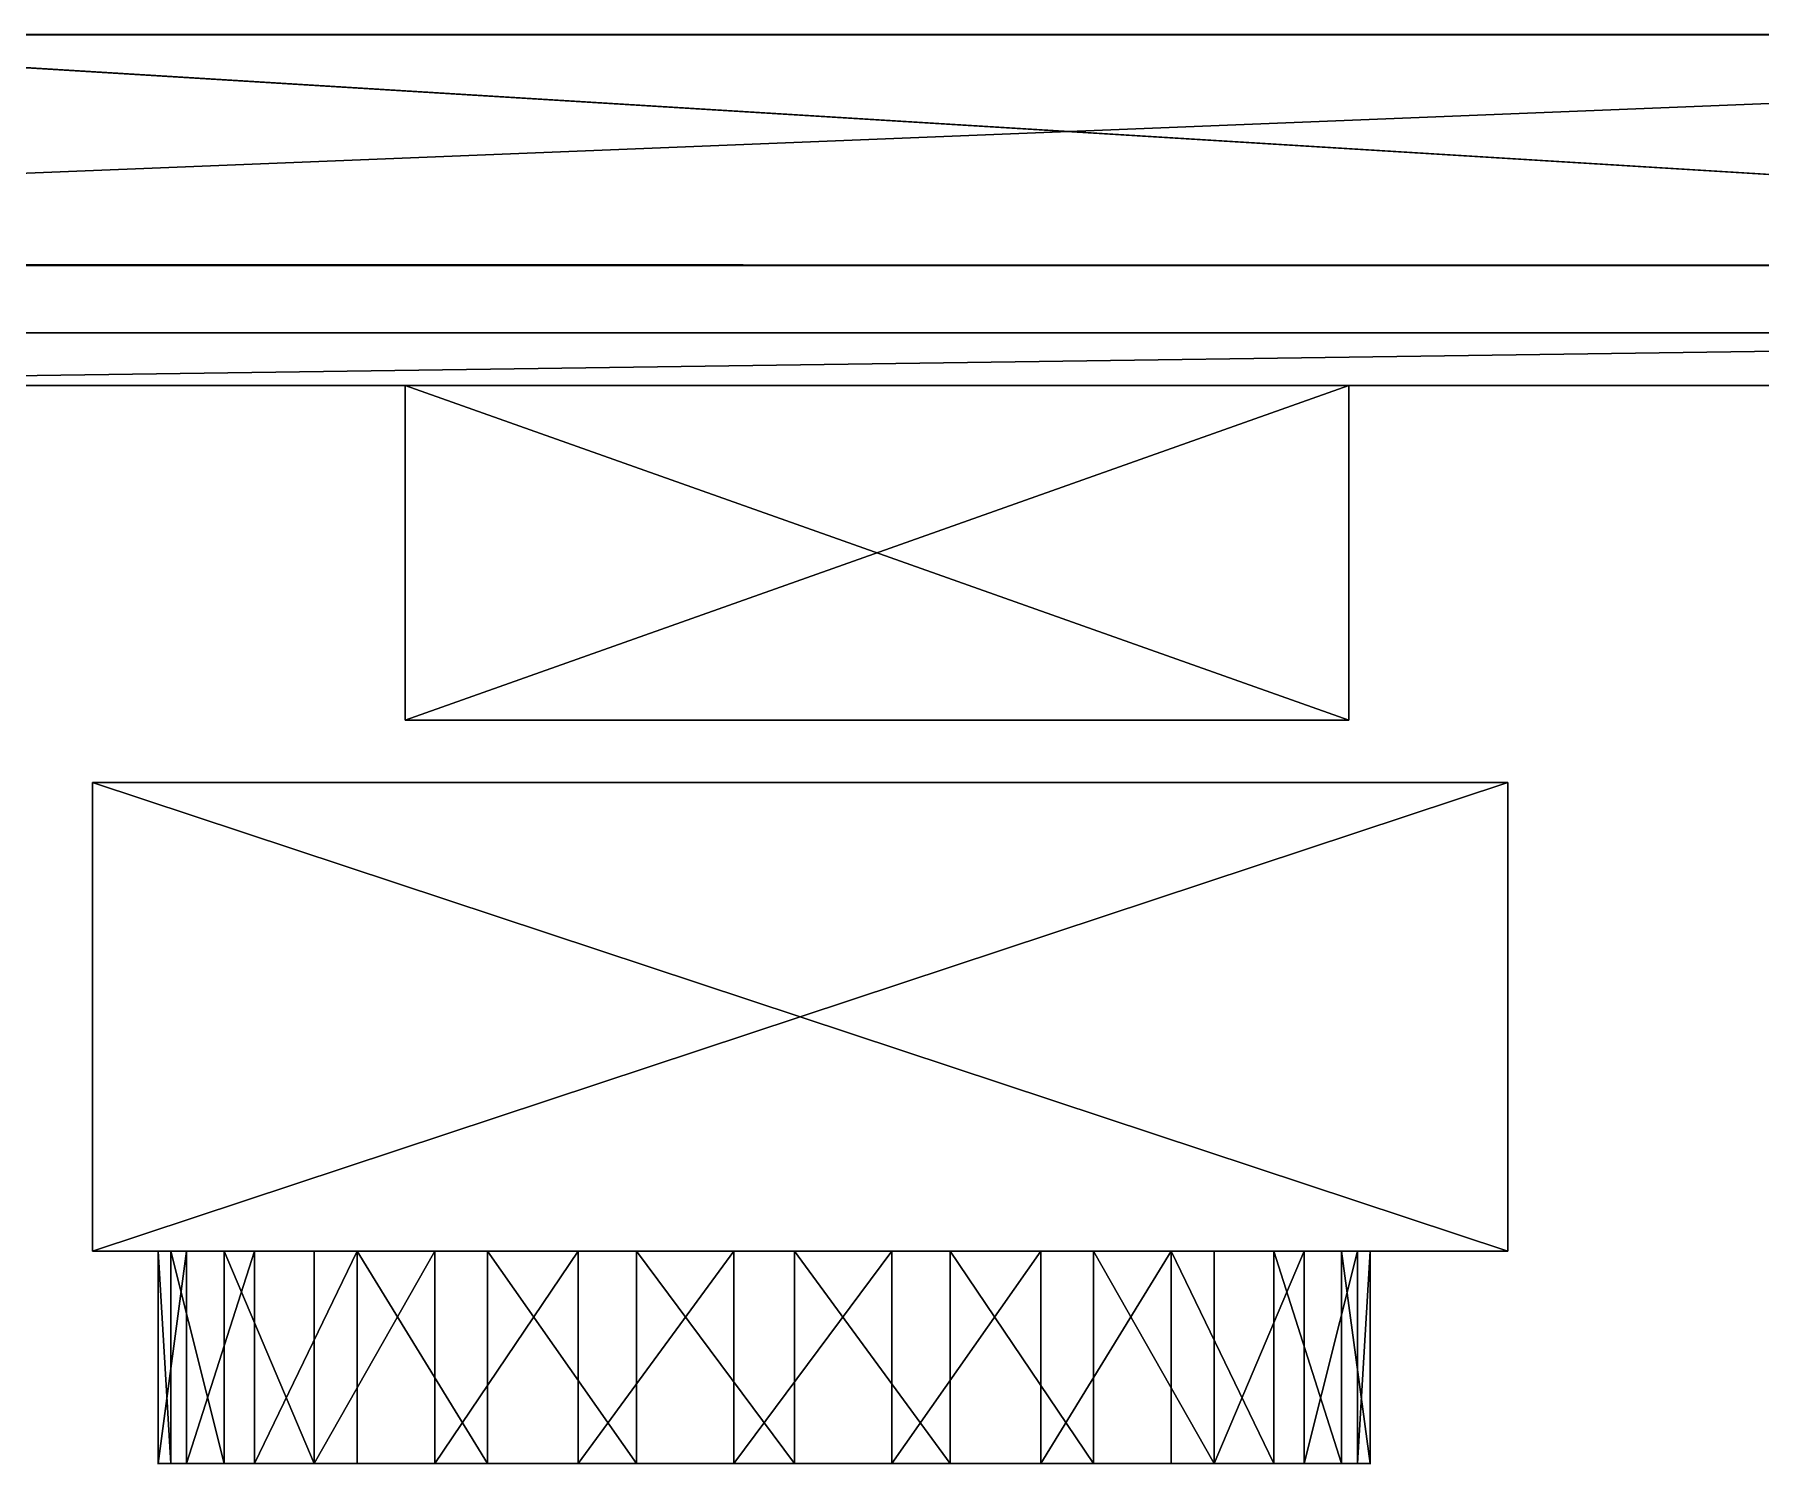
# Model space of a CAD drawing. Extents: x 0 to 379, y -92 to 153.
# Drawn here: x 150.6 to 262.8, y -77.9 to 15 of the extents above; entities that cross this region are included whole.
import ezdxf

# ---------------------------------------------------------------- set-up
doc = ezdxf.new("R2010")
doc.units = 0
doc.header["$LTSCALE"] = 25.4
doc.layers.get('0').update_dxf_attribs({"color": 13, "linetype": 'CONTINUOUS'})

# ---------------------------------------------------------------- blocks, each defined once
blk = doc.blocks.new('NAS__')
at = {"color": 0}
for p, q in [((0, 27.36), (245, 27.36)), ((0, 27.36), (245, 27.36)), ((0, 27.36, 241.99), (245, 27.36, 241.99)), ((0, 27.36, 241.99), (245, 27.36, 241.99)), ((245, 23.93), (0, 23.93)), ((245, 23.93), (0, 23.93)), ((245, 23.93, 241.99), (0, 23.93, 241.99)), ((245, 23.93, 241.99), (0, 23.93, 241.99)), ((70.45, 23.93, 143.21), (131.8, 23.93, 143.21)), ((70.45, 23.93, 143.21), (70.45, 2.17, 143.21)), ((70.45, 23.93, 81.86), (70.45, 23.93, 143.21)), ((70.45, 23.93, 81.86), (70.45, 2.17, 81.86)), ((70.45, 23.93, 143.21), (70.45, 2.17, 143.21)), ((131.8, 23.93, 81.86), (70.45, 23.93, 81.86)), ((70.45, 23.93, 81.86), (70.45, 2.17, 81.86)), ((70.45, 23.93, 81.86), (70.45, 23.93, 143.21)), ((70.45, 23.93, 143.21), (131.8, 23.93, 143.21)), ((131.8, 23.93, 81.86), (70.45, 23.93, 81.86)), ((131.8, 23.93, 143.21), (131.8, 23.93, 81.86)), ((131.8, 23.93, 143.21), (131.8, 2.17, 143.21)), ((131.8, 23.93, 81.86), (131.8, 2.17, 81.86)), ((131.8, 23.93, 143.21), (131.8, 2.17, 143.21)), ((131.8, 23.93, 81.86), (131.8, 2.17, 81.86)), ((131.8, 23.93, 143.21), (131.8, 23.93, 81.86)), ((70.45, 2.17, 81.86), (70.45, 2.17, 143.21)), ((131.8, 2.17, 81.86), (70.45, 2.17, 81.86)), ((70.45, 2.17, 143.21), (131.8, 2.17, 143.21)), ((70.45, 2.17, 143.21), (131.8, 2.17, 143.21)), ((70.45, 2.17, 81.86), (70.45, 2.17, 143.21)), ((131.8, 2.17, 81.86), (70.45, 2.17, 81.86)), ((131.8, 2.17, 143.21), (131.8, 2.17, 81.86)), ((131.8, 2.17, 143.21), (131.8, 2.17, 81.86))]:
    blk.add_line(p, q, dxfattribs=at)
mesh = blk.add_polyface(dxfattribs=at)
corners = [(245, 27.36), (0, 23.93), (0, 27.36), (245, 23.93)]
mesh.append_faces([[corners[k] for k in face] for face in [(0, 1, 2), (1, 0, 3)]], dxfattribs={"vtx0": -1, "color": 0})
mesh = blk.add_polyface(dxfattribs=at)
corners = [(0, 27.36, 241.99), (245, 27.36), (0, 27.36), (245, 27.36, 241.99)]
mesh.append_faces([[corners[k] for k in face] for face in [(0, 1, 2), (1, 0, 3)]], dxfattribs={"vtx0": -1, "color": 0})
mesh = blk.add_polyface(dxfattribs=at)
corners = [(0, 23.93, 241.99), (245, 27.36, 241.99), (0, 27.36, 241.99), (245, 23.93, 241.99)]
mesh.append_faces([[corners[k] for k in face] for face in [(0, 1, 2), (1, 0, 3)]], dxfattribs={"vtx0": -1, "color": 0})
mesh = blk.add_polyface(dxfattribs=at)
corners = [(215.54, 23.93, 151.21), (131.8, 23.93, 81.86), (215.54, 23.93, 7.14), (131.8, 23.93, 143.21), (70.45, 23.93, 143.21), (245, 23.93), (237.82, 23.93, 7.14), (0, 23.93), (245, 23.93, 241.99), (237.82, 23.93, 151.21), (70.45, 23.93, 81.86), (0, 23.93, 241.99)]
mesh.append_faces([[corners[k] for k in face] for face in [(0, 1, 2), (1, 0, 3), (3, 0, 4), (5, 6, 7), (6, 8, 9), (9, 8, 0), (7, 10, 11), (2, 7, 6), (10, 2, 1), (11, 0, 8)]], dxfattribs={"vtx0": -1, "vtx1": -1, "color": 0})
mesh.append_faces([[corners[k] for k in face] for face in [(10, 7, 2), (11, 4, 0)]], dxfattribs={"vtx0": -1, "vtx1": -1, "vtx2": -1, "color": 0})
mesh.append_faces([[corners[k] for k in face] for face in [(6, 5, 8), (11, 10, 4)]], dxfattribs={"vtx0": -1, "vtx2": -1, "color": 0})
mesh = blk.add_polyface(dxfattribs=at)
corners = [(131.8, 2.17, 143.21), (70.45, 23.93, 143.21), (70.45, 2.17, 143.21), (131.8, 23.93, 143.21)]
mesh.append_faces([[corners[k] for k in face] for face in [(0, 1, 2), (1, 0, 3)]], dxfattribs={"vtx0": -1, "color": 0})
mesh = blk.add_polyface(dxfattribs=at)
corners = [(70.45, 23.93, 143.21), (70.45, 2.17, 81.86), (70.45, 2.17, 143.21), (70.45, 23.93, 81.86)]
mesh.append_faces([[corners[k] for k in face] for face in [(0, 1, 2), (1, 0, 3)]], dxfattribs={"vtx0": -1, "color": 0})
mesh = blk.add_polyface(dxfattribs=at)
corners = [(131.8, 23.93, 81.86), (70.45, 2.17, 81.86), (70.45, 23.93, 81.86), (131.8, 2.17, 81.86)]
mesh.append_faces([[corners[k] for k in face] for face in [(0, 1, 2), (1, 0, 3)]], dxfattribs={"vtx0": -1, "color": 0})
mesh = blk.add_polyface(dxfattribs=at)
corners = [(131.8, 23.93, 81.86), (131.8, 2.17, 143.21), (131.8, 2.17, 81.86), (131.8, 23.93, 143.21)]
mesh.append_faces([[corners[k] for k in face] for face in [(0, 1, 2), (1, 0, 3)]], dxfattribs={"vtx0": -1, "color": 0})
mesh = blk.add_polyface(dxfattribs=at)
corners = [(131.8, 2.17, 143.21), (70.45, 2.17, 81.86), (131.8, 2.17, 81.86), (70.45, 2.17, 143.21)]
mesh.append_faces([[corners[k] for k in face] for face in [(0, 1, 2), (1, 0, 3)]], dxfattribs={"vtx0": -1, "color": 0})

msp = doc.modelspace()

# ---------------------------------------------------------------- linework, layer by layer
at = {"color": 0}
for p, q in [((0, 15), (375, 15)), ((0, 15), (375, 15)), ((360, 15, 269.33), (115, 15.01, 269.33)), ((360, 15, 254.31), (115, 15.01, 254.31)), ((360, 15, 269.33), (115, 15.01, 269.33)), ((360, 15, 254.31), (115, 15.01, 254.31)), ((115, 15, 15), (360, 15, 15)), ((115, 15, 15), (360, 15, 15)), ((375, -0.01), (0, 0)), ((375, -0.01), (0, 0)), ((360, -0.01, 15), (100, 0, 15)), ((360, -0.01, 15), (100, 0, 15)), ((115, 0.05, 15), (360, -0.01, 15)), ((115, 0.05, 15), (360, -0.01, 15)), ((360, -0.01, 269.33), (115, 0, 269.33)), ((360, -0.01, 254.31), (115, 0, 254.31)), ((360, -0.01, 269.33), (115, 0, 269.33)), ((360, -0.01, 254.31), (115, 0, 254.31)), ((154.39, -33.63, 160.1), (154.39, -64.11, 160.1)), ((154.39, -33.63, 160.1), (154.39, -33.63, 77.09)), ((154.39, -33.63, 77.09), (154.39, -64.11, 77.09)), ((154.39, -33.63, 77.09), (154.39, -64.11, 77.09)), ((154.39, -33.63, 77.09), (246.39, -33.63, 77.09)), ((154.39, -33.63, 160.1), (246.39, -33.63, 160.1)), ((154.39, -33.63, 160.1), (154.39, -64.11, 160.1)), ((154.39, -33.63, 160.1), (246.39, -33.63, 160.1)), ((154.39, -33.63, 160.1), (154.39, -33.63, 77.09)), ((154.39, -33.63, 77.09), (246.39, -33.63, 77.09)), ((246.39, -33.63, 77.09), (246.39, -64.11, 77.09)), ((246.39, -33.63, 77.09), (246.39, -33.63, 160.1)), ((246.39, -33.63, 160.1), (246.39, -64.11, 160.1)), ((246.39, -33.63, 77.09), (246.39, -64.11, 77.09)), ((246.39, -33.63, 160.1), (246.39, -64.11, 160.1)), ((246.39, -33.63, 77.09), (246.39, -33.63, 160.1)), ((154.39, -64.11, 77.09), (154.39, -64.11, 160.1)), ((246.39, -64.11, 77.09), (154.39, -64.11, 77.09)), ((154.39, -64.11, 160.1), (246.39, -64.11, 160.1)), ((154.39, -64.11, 77.09), (154.39, -64.11, 160.1)), ((246.39, -64.11, 77.09), (154.39, -64.11, 77.09)), ((154.39, -64.11, 160.1), (246.39, -64.11, 160.1)), ((158.65, -64.11, 119.8), (158.65, -77.91, 119.8)), ((158.65, -64.11, 119.8), (158.65, -77.91, 119.8)), ((159.48, -64.11, 109.54), (159.48, -77.91, 109.54)), ((159.48, -64.11, 109.54), (159.48, -77.91, 109.54)), ((160.5, -64.11, 129.93), (160.5, -77.91, 129.93)), ((160.5, -64.11, 129.93), (160.5, -77.91, 129.93)), ((162.94, -64.11, 99.84), (162.94, -77.91, 99.84)), ((162.94, -64.11, 99.84), (162.94, -77.91, 99.84)), ((164.92, -64.11, 139.23), (164.92, -77.91, 139.23)), ((164.92, -64.11, 139.23), (164.92, -77.91, 139.23)), ((168.79, -64.11, 91.37), (168.79, -77.91, 91.37)), ((168.79, -64.11, 91.37), (168.79, -77.91, 91.37)), ((171.58, -64.11, 147.08), (171.58, -77.91, 147.08)), ((171.58, -64.11, 147.08), (171.58, -77.91, 147.08)), ((176.64, -64.11, 84.7), (176.64, -77.91, 84.7)), ((176.64, -64.11, 84.7), (176.64, -77.91, 84.7)), ((180.06, -64.11, 152.93), (180.06, -77.91, 152.93)), ((180.06, -64.11, 152.93), (180.06, -77.91, 152.93)), ((185.94, -64.11, 80.29), (185.94, -77.91, 80.29)), ((185.94, -64.11, 80.29), (185.94, -77.91, 80.29)), ((189.75, -64.11, 156.39), (189.75, -77.91, 156.39)), ((189.75, -64.11, 156.39), (189.75, -77.91, 156.39)), ((196.07, -64.11, 78.44), (196.07, -77.91, 78.44)), ((196.07, -64.11, 78.44), (196.07, -77.91, 78.44)), ((200.02, -64.11, 157.22), (200.02, -77.91, 157.22)), ((200.02, -64.11, 157.22), (200.02, -77.91, 157.22)), ((206.33, -64.11, 79.27), (206.33, -77.91, 79.27)), ((206.33, -64.11, 79.27), (206.33, -77.91, 79.27)), ((210.14, -64.11, 155.37), (210.14, -77.91, 155.37)), ((210.14, -64.11, 155.37), (210.14, -77.91, 155.37)), ((216.03, -64.11, 82.73), (216.03, -77.91, 82.73)), ((216.03, -64.11, 82.73), (216.03, -77.91, 82.73)), ((219.45, -64.11, 150.96), (219.45, -77.91, 150.96)), ((219.45, -64.11, 150.96), (219.45, -77.91, 150.96)), ((224.5, -64.11, 88.58), (224.5, -77.91, 88.58)), ((224.5, -64.11, 88.58), (224.5, -77.91, 88.58)), ((227.29, -64.11, 144.29), (227.29, -77.91, 144.29)), ((227.29, -64.11, 144.29), (227.29, -77.91, 144.29)), ((231.17, -64.11, 96.43), (231.17, -77.91, 96.43)), ((231.17, -64.11, 96.43), (231.17, -77.91, 96.43)), ((233.14, -64.11, 135.82), (233.14, -77.91, 135.82)), ((233.14, -64.11, 135.82), (233.14, -77.91, 135.82)), ((235.58, -64.11, 105.73), (235.58, -77.91, 105.73)), ((235.58, -64.11, 105.73), (235.58, -77.91, 105.73)), ((236.6, -64.11, 126.12), (236.6, -77.91, 126.12)), ((236.6, -64.11, 126.12), (236.6, -77.91, 126.12)), ((237.43, -64.11, 115.86), (237.43, -77.91, 115.86)), ((237.43, -64.11, 115.86), (237.43, -77.91, 115.86)), ((246.39, -64.11, 160.1), (246.39, -64.11, 77.09)), ((246.39, -64.11, 160.1), (246.39, -64.11, 77.09))]:
    msp.add_line(p, q, dxfattribs=at)
at = {"color": 0, "extrusion": (0, 1, 0)}
for centre in [(-198.04, 117.83, -64.11), (-198.04, 117.83, -64.11), (-198.04, 117.83, -64.11), (-198.04, 117.83, -64.11), (-198.04, 117.83, -64.11), (-198.04, 117.83, -64.11), (-198.04, 117.83, -64.11), (-198.04, 117.83, -64.11), (-198.04, 117.83, -64.11), (-198.04, 117.83, -64.11), (-198.04, 117.83, -64.11), (-198.04, 117.83, -64.11), (-198.04, 117.83, -64.11), (-198.04, 117.83, -64.11), (-198.04, 117.83, -64.11), (-198.04, 117.83, -64.11), (-198.04, 117.83, -64.11), (-198.04, 117.83, -64.11), (-198.04, 117.83, -64.11), (-198.04, 117.83, -64.11), (-198.04, 117.83, -64.11), (-198.04, 117.83, -64.11), (-198.04, 117.83, -64.11), (-198.04, 117.83, -64.11), (-198.04, 117.83, -64.11), (-198.04, 117.83, -77.91), (-198.04, 117.83, -77.91), (-198.04, 117.83, -77.91), (-198.04, 117.83, -77.91), (-198.04, 117.83, -77.91), (-198.04, 117.83, -77.91), (-198.04, 117.83, -77.91), (-198.04, 117.83, -77.91), (-198.04, 117.83, -77.91), (-198.04, 117.83, -77.91), (-198.04, 117.83, -77.91), (-198.04, 117.83, -77.91), (-198.04, 117.83, -77.91), (-198.04, 117.83, -77.91), (-198.04, 117.83, -77.91), (-198.04, 117.83, -77.91), (-198.04, 117.83, -77.91), (-198.04, 117.83, -77.91), (-198.04, 117.83, -77.91), (-198.04, 117.83, -77.91), (-198.04, 117.83, -77.91), (-198.04, 117.83, -77.91), (-198.04, 117.83, -77.91), (-198.04, 117.83, -77.91), (-198.04, 117.83, -77.91)]:
    msp.add_circle(centre, 39.44, dxfattribs=at)

# ---------------------------------------------------------------- block references
at = {"color": 0}
msp.add_blockref('NAS__', (104.25, -31.75, 5.84), dxfattribs=at)

# ---------------------------------------------------------------- meshes
mesh = msp.add_polyface(dxfattribs=at)
corners = [(98.82, 15, 295), (115, 15, 15), (98.82, 15, 15), (115, 15.01, 254.31), (115, 15.01, 269.33), (360, 15, 254.31), (115, 15, 295), (0, 15, 15), (375, 15), (0, 15), (375, 15, 15), (360, 15, 15), (375, 15, 305), (360, 15, 269.33), (360, 15, 305)]
mesh.append_faces([[corners[k] for k in face] for face in [(4, 0, 6), (7, 8, 9), (12, 13, 14)]], dxfattribs={"vtx0": -1, "color": 0})
mesh.append_faces([[corners[k] for k in face] for face in [(0, 1, 2), (1, 0, 3), (3, 4, 5), (8, 7, 10), (10, 5, 12), (13, 5, 4)]], dxfattribs={"vtx0": -1, "vtx1": -1, "color": 0})
mesh.append_faces([[corners[k] for k in face] for face in [(3, 0, 4), (10, 2, 1), (12, 5, 13)]], dxfattribs={"vtx0": -1, "vtx1": -1, "vtx2": -1, "color": 0})
mesh.append_faces([[corners[k] for k in face] for face in [(10, 7, 2), (10, 1, 11), (10, 11, 5)]], dxfattribs={"vtx0": -1, "vtx2": -1, "color": 0})
mesh = msp.add_polyface(dxfattribs=at)
corners = [(10, 0, 15), (0, 15, 15), (0, 0, 15), (98.82, 15, 15), (100, 0.05, 15), (100, 0, 15), (115, 0.05, 15), (360, -0.01, 15)]
mesh.append_faces([[corners[k] for k in face] for face in [(0, 1, 2), (6, 5, 7)]], dxfattribs={"vtx0": -1, "color": 0})
mesh.append_faces([[corners[k] for k in face] for face in [(1, 0, 3), (3, 0, 4), (4, 5, 6)]], dxfattribs={"vtx0": -1, "vtx1": -1, "color": 0})
mesh.append_faces([[corners[k] for k in face] for face in [(4, 0, 5)]], dxfattribs={"vtx0": -1, "vtx2": -1, "color": 0})
mesh = msp.add_polyface(dxfattribs=at)
corners = [(375, 15), (0, 0), (0, 15), (375, -0.01)]
mesh.append_faces([[corners[k] for k in face] for face in [(0, 1, 2), (1, 0, 3)]], dxfattribs={"vtx0": -1, "color": 0})
mesh = msp.add_polyface(dxfattribs=at)
corners = [(360, -0.01, 269.33), (115, 0.05, 269.33), (115, 0, 269.33), (115, 15.01, 269.33), (360, 15, 269.33)]
mesh.append_faces([[corners[k] for k in face] for face in [(0, 1, 2), (3, 0, 4)]], dxfattribs={"vtx0": -1, "color": 0})
mesh.append_faces([[corners[k] for k in face] for face in [(1, 0, 3)]], dxfattribs={"vtx0": -1, "vtx1": -1, "color": 0})
mesh = msp.add_polyface(dxfattribs=at)
corners = [(115, 0.05, 254.31), (360, -0.01, 254.31), (115, 0, 254.31), (115, 15.01, 254.31), (360, 15, 254.31)]
mesh.append_faces([[corners[k] for k in face] for face in [(0, 1, 2), (1, 3, 4)]], dxfattribs={"vtx0": -1, "color": 0})
mesh.append_faces([[corners[k] for k in face] for face in [(1, 0, 3)]], dxfattribs={"vtx0": -1, "vtx2": -1, "color": 0})
mesh = msp.add_polyface(dxfattribs=at)
corners = [(360, -0.01, 15), (115, 15, 15), (115, 0.05, 15), (360, 15, 15)]
mesh.append_faces([[corners[k] for k in face] for face in [(0, 1, 2), (1, 0, 3)]], dxfattribs={"vtx0": -1, "color": 0})
mesh = msp.add_polyface(dxfattribs=at)
corners = [(375, -0.01, 15), (363.81, -0.01, 15.6), (360, -0.01, 15), (375, -0.01, 305), (363.81, -0.01, 258.53), (360, -0.01, 269.33), (301.72, -0.01, 258.53), (360, -0.01, 305), (360.76, -0.01, 15.6), (360, -0.01, 254.31), (360.76, -0.01, 254.74), (115, 0, 254.31), (301.72, -0.01, 254.74), (115, 0, 269.33), (0, 0), (375, -0.01), (0, 0, 15), (100, 0, 15), (10, 0, 15)]
mesh.append_faces([[corners[k] for k in face] for face in [(5, 3, 7), (0, 14, 15), (16, 17, 18)]], dxfattribs={"vtx0": -1, "color": 0})
mesh.append_faces([[corners[k] for k in face] for face in [(1, 3, 4), (4, 5, 6), (2, 8, 9), (8, 2, 1), (9, 10, 11), (11, 12, 13), (13, 6, 5), (14, 0, 16)]], dxfattribs={"vtx0": -1, "vtx1": -1, "color": 0})
mesh.append_faces([[corners[k] for k in face] for face in [(0, 1, 2), (4, 3, 5), (16, 0, 2)]], dxfattribs={"vtx0": -1, "vtx1": -1, "vtx2": -1, "color": 0})
mesh.append_faces([[corners[k] for k in face] for face in [(1, 0, 3), (9, 8, 10), (11, 10, 12), (13, 12, 6), (16, 2, 17)]], dxfattribs={"vtx0": -1, "vtx2": -1, "color": 0})
mesh = msp.add_polyface(dxfattribs=at)
corners = [(154.39, -33.63, 160.1), (154.39, -64.11, 77.09), (154.39, -64.11, 160.1), (154.39, -33.63, 77.09)]
mesh.append_faces([[corners[k] for k in face] for face in [(0, 1, 2), (1, 0, 3)]], dxfattribs={"vtx0": -1, "color": 0})
mesh = msp.add_polyface(dxfattribs=at)
corners = [(246.39, -33.63, 77.09), (154.39, -64.11, 77.09), (154.39, -33.63, 77.09), (246.39, -64.11, 77.09)]
mesh.append_faces([[corners[k] for k in face] for face in [(0, 1, 2), (1, 0, 3)]], dxfattribs={"vtx0": -1, "color": 0})
mesh = msp.add_polyface(dxfattribs=at)
corners = [(246.39, -64.11, 160.1), (154.39, -33.63, 160.1), (154.39, -64.11, 160.1), (246.39, -33.63, 160.1)]
mesh.append_faces([[corners[k] for k in face] for face in [(0, 1, 2), (1, 0, 3)]], dxfattribs={"vtx0": -1, "color": 0})
mesh = msp.add_polyface(dxfattribs=at)
corners = [(246.39, -33.63, 160.1), (154.39, -33.63, 77.09), (246.39, -33.63, 77.09), (154.39, -33.63, 160.1)]
mesh.append_faces([[corners[k] for k in face] for face in [(0, 1, 2), (1, 0, 3)]], dxfattribs={"vtx0": -1, "color": 0})
mesh = msp.add_polyface(dxfattribs=at)
corners = [(246.39, -33.63, 77.09), (246.39, -64.11, 160.1), (246.39, -64.11, 77.09), (246.39, -33.63, 160.1)]
mesh.append_faces([[corners[k] for k in face] for face in [(0, 1, 2), (1, 0, 3)]], dxfattribs={"vtx0": -1, "color": 0})
mesh = msp.add_polyface(dxfattribs=at)
corners = [(246.39, -64.11, 77.09), (196.07, -64.11, 78.44), (154.39, -64.11, 77.09), (206.33, -64.11, 79.27), (216.03, -64.11, 82.73), (224.5, -64.11, 88.58), (231.17, -64.11, 96.43), (235.58, -64.11, 105.73), (246.39, -64.11, 160.1), (237.43, -64.11, 115.86), (236.6, -64.11, 126.12), (233.14, -64.11, 135.82), (227.29, -64.11, 144.29), (219.45, -64.11, 150.96), (210.14, -64.11, 155.37), (200.02, -64.11, 157.22), (159.48, -64.11, 109.54), (154.39, -64.11, 160.1), (162.94, -64.11, 99.84), (168.79, -64.11, 91.37), (176.64, -64.11, 84.7), (185.94, -64.11, 80.29), (158.65, -64.11, 119.8), (160.5, -64.11, 129.93), (164.92, -64.11, 139.23), (171.58, -64.11, 147.08), (180.06, -64.11, 152.93), (189.75, -64.11, 156.39)]
mesh.append_faces([[corners[k] for k in face] for face in [(0, 1, 2), (1, 0, 3), (3, 0, 4), (4, 0, 5), (5, 0, 6), (6, 0, 7), (7, 8, 9), (9, 8, 10), (10, 8, 11), (11, 8, 12), (12, 8, 13), (13, 8, 14), (14, 8, 15), (2, 16, 17), (16, 2, 18), (18, 2, 19), (19, 2, 20), (20, 2, 21), (21, 2, 1), (17, 15, 8)]], dxfattribs={"vtx0": -1, "vtx1": -1, "color": 0})
mesh.append_faces([[corners[k] for k in face] for face in [(7, 0, 8), (17, 16, 22), (17, 22, 23), (17, 23, 24), (17, 24, 25), (17, 25, 26), (17, 26, 27), (17, 27, 15)]], dxfattribs={"vtx0": -1, "vtx2": -1, "color": 0})
mesh = msp.add_polyface(dxfattribs=at)
corners = [(160.5, -64.11, 129.93), (158.65, -77.91, 119.8), (160.5, -77.91, 129.93), (158.65, -64.11, 119.8)]
mesh.append_faces([[corners[k] for k in face] for face in [(0, 1, 2), (1, 0, 3)]], dxfattribs={"vtx0": -1, "color": 0})
mesh = msp.add_polyface(dxfattribs=at)
corners = [(158.65, -64.11, 119.8), (159.48, -77.91, 109.54), (158.65, -77.91, 119.8), (159.48, -64.11, 109.54)]
mesh.append_faces([[corners[k] for k in face] for face in [(0, 1, 2), (1, 0, 3)]], dxfattribs={"vtx0": -1, "color": 0})
mesh = msp.add_polyface(dxfattribs=at)
corners = [(159.48, -64.11, 109.54), (162.94, -77.91, 99.84), (159.48, -77.91, 109.54), (162.94, -64.11, 99.84)]
mesh.append_faces([[corners[k] for k in face] for face in [(0, 1, 2), (1, 0, 3)]], dxfattribs={"vtx0": -1, "color": 0})
mesh = msp.add_polyface(dxfattribs=at)
corners = [(164.92, -64.11, 139.23), (160.5, -77.91, 129.93), (164.92, -77.91, 139.23), (160.5, -64.11, 129.93)]
mesh.append_faces([[corners[k] for k in face] for face in [(0, 1, 2), (1, 0, 3)]], dxfattribs={"vtx0": -1, "color": 0})
mesh = msp.add_polyface(dxfattribs=at)
corners = [(162.94, -64.11, 99.84), (168.79, -77.91, 91.37), (162.94, -77.91, 99.84), (168.79, -64.11, 91.37)]
mesh.append_faces([[corners[k] for k in face] for face in [(0, 1, 2), (1, 0, 3)]], dxfattribs={"vtx0": -1, "color": 0})
mesh = msp.add_polyface(dxfattribs=at)
corners = [(171.58, -64.11, 147.08), (164.92, -77.91, 139.23), (171.58, -77.91, 147.08), (164.92, -64.11, 139.23)]
mesh.append_faces([[corners[k] for k in face] for face in [(0, 1, 2), (1, 0, 3)]], dxfattribs={"vtx0": -1, "color": 0})
mesh = msp.add_polyface(dxfattribs=at)
corners = [(176.64, -64.11, 84.7), (168.79, -77.91, 91.37), (168.79, -64.11, 91.37), (176.64, -77.91, 84.7)]
mesh.append_faces([[corners[k] for k in face] for face in [(0, 1, 2), (1, 0, 3)]], dxfattribs={"vtx0": -1, "color": 0})
mesh = msp.add_polyface(dxfattribs=at)
corners = [(180.06, -77.91, 152.93), (171.58, -64.11, 147.08), (171.58, -77.91, 147.08), (180.06, -64.11, 152.93)]
mesh.append_faces([[corners[k] for k in face] for face in [(0, 1, 2), (1, 0, 3)]], dxfattribs={"vtx0": -1, "color": 0})
mesh = msp.add_polyface(dxfattribs=at)
corners = [(185.94, -64.11, 80.29), (176.64, -77.91, 84.7), (176.64, -64.11, 84.7), (185.94, -77.91, 80.29)]
mesh.append_faces([[corners[k] for k in face] for face in [(0, 1, 2), (1, 0, 3)]], dxfattribs={"vtx0": -1, "color": 0})
mesh = msp.add_polyface(dxfattribs=at)
corners = [(189.75, -77.91, 156.39), (180.06, -64.11, 152.93), (180.06, -77.91, 152.93), (189.75, -64.11, 156.39)]
mesh.append_faces([[corners[k] for k in face] for face in [(0, 1, 2), (1, 0, 3)]], dxfattribs={"vtx0": -1, "color": 0})
mesh = msp.add_polyface(dxfattribs=at)
corners = [(196.07, -64.11, 78.44), (185.94, -77.91, 80.29), (185.94, -64.11, 80.29), (196.07, -77.91, 78.44)]
mesh.append_faces([[corners[k] for k in face] for face in [(0, 1, 2), (1, 0, 3)]], dxfattribs={"vtx0": -1, "color": 0})
mesh = msp.add_polyface(dxfattribs=at)
corners = [(200.02, -77.91, 157.22), (189.75, -64.11, 156.39), (189.75, -77.91, 156.39), (200.02, -64.11, 157.22)]
mesh.append_faces([[corners[k] for k in face] for face in [(0, 1, 2), (1, 0, 3)]], dxfattribs={"vtx0": -1, "color": 0})
mesh = msp.add_polyface(dxfattribs=at)
corners = [(206.33, -64.11, 79.27), (196.07, -77.91, 78.44), (196.07, -64.11, 78.44), (206.33, -77.91, 79.27)]
mesh.append_faces([[corners[k] for k in face] for face in [(0, 1, 2), (1, 0, 3)]], dxfattribs={"vtx0": -1, "color": 0})
mesh = msp.add_polyface(dxfattribs=at)
corners = [(210.14, -77.91, 155.37), (200.02, -64.11, 157.22), (200.02, -77.91, 157.22), (210.14, -64.11, 155.37)]
mesh.append_faces([[corners[k] for k in face] for face in [(0, 1, 2), (1, 0, 3)]], dxfattribs={"vtx0": -1, "color": 0})
mesh = msp.add_polyface(dxfattribs=at)
corners = [(216.03, -64.11, 82.73), (206.33, -77.91, 79.27), (206.33, -64.11, 79.27), (216.03, -77.91, 82.73)]
mesh.append_faces([[corners[k] for k in face] for face in [(0, 1, 2), (1, 0, 3)]], dxfattribs={"vtx0": -1, "color": 0})
mesh = msp.add_polyface(dxfattribs=at)
corners = [(219.45, -77.91, 150.96), (210.14, -64.11, 155.37), (210.14, -77.91, 155.37), (219.45, -64.11, 150.96)]
mesh.append_faces([[corners[k] for k in face] for face in [(0, 1, 2), (1, 0, 3)]], dxfattribs={"vtx0": -1, "color": 0})
mesh = msp.add_polyface(dxfattribs=at)
corners = [(224.5, -64.11, 88.58), (216.03, -77.91, 82.73), (216.03, -64.11, 82.73), (224.5, -77.91, 88.58)]
mesh.append_faces([[corners[k] for k in face] for face in [(0, 1, 2), (1, 0, 3)]], dxfattribs={"vtx0": -1, "color": 0})
mesh = msp.add_polyface(dxfattribs=at)
corners = [(227.29, -77.91, 144.29), (219.45, -64.11, 150.96), (219.45, -77.91, 150.96), (227.29, -64.11, 144.29)]
mesh.append_faces([[corners[k] for k in face] for face in [(0, 1, 2), (1, 0, 3)]], dxfattribs={"vtx0": -1, "color": 0})
mesh = msp.add_polyface(dxfattribs=at)
corners = [(224.5, -64.11, 88.58), (231.17, -77.91, 96.43), (224.5, -77.91, 88.58), (231.17, -64.11, 96.43)]
mesh.append_faces([[corners[k] for k in face] for face in [(0, 1, 2), (1, 0, 3)]], dxfattribs={"vtx0": -1, "color": 0})
mesh = msp.add_polyface(dxfattribs=at)
corners = [(233.14, -64.11, 135.82), (227.29, -77.91, 144.29), (233.14, -77.91, 135.82), (227.29, -64.11, 144.29)]
mesh.append_faces([[corners[k] for k in face] for face in [(0, 1, 2), (1, 0, 3)]], dxfattribs={"vtx0": -1, "color": 0})
mesh = msp.add_polyface(dxfattribs=at)
corners = [(231.17, -64.11, 96.43), (235.58, -77.91, 105.73), (231.17, -77.91, 96.43), (235.58, -64.11, 105.73)]
mesh.append_faces([[corners[k] for k in face] for face in [(0, 1, 2), (1, 0, 3)]], dxfattribs={"vtx0": -1, "color": 0})
mesh = msp.add_polyface(dxfattribs=at)
corners = [(236.6, -64.11, 126.12), (233.14, -77.91, 135.82), (236.6, -77.91, 126.12), (233.14, -64.11, 135.82)]
mesh.append_faces([[corners[k] for k in face] for face in [(0, 1, 2), (1, 0, 3)]], dxfattribs={"vtx0": -1, "color": 0})
mesh = msp.add_polyface(dxfattribs=at)
corners = [(235.58, -64.11, 105.73), (237.43, -77.91, 115.86), (235.58, -77.91, 105.73), (237.43, -64.11, 115.86)]
mesh.append_faces([[corners[k] for k in face] for face in [(0, 1, 2), (1, 0, 3)]], dxfattribs={"vtx0": -1, "color": 0})
mesh = msp.add_polyface(dxfattribs=at)
corners = [(237.43, -64.11, 115.86), (236.6, -77.91, 126.12), (237.43, -77.91, 115.86), (236.6, -64.11, 126.12)]
mesh.append_faces([[corners[k] for k in face] for face in [(0, 1, 2), (1, 0, 3)]], dxfattribs={"vtx0": -1, "color": 0})
mesh = msp.add_polyface(dxfattribs=at)
corners = [(206.33, -77.91, 79.27), (185.94, -77.91, 80.29), (196.07, -77.91, 78.44), (216.03, -77.91, 82.73), (176.64, -77.91, 84.7), (224.5, -77.91, 88.58), (168.79, -77.91, 91.37), (231.17, -77.91, 96.43), (162.94, -77.91, 99.84), (235.58, -77.91, 105.73), (159.48, -77.91, 109.54), (237.43, -77.91, 115.86), (158.65, -77.91, 119.8), (236.6, -77.91, 126.12), (160.5, -77.91, 129.93), (233.14, -77.91, 135.82), (164.92, -77.91, 139.23), (227.29, -77.91, 144.29), (171.58, -77.91, 147.08), (219.45, -77.91, 150.96), (180.06, -77.91, 152.93), (210.14, -77.91, 155.37), (189.75, -77.91, 156.39), (200.02, -77.91, 157.22)]
mesh.append_faces([[corners[k] for k in face] for face in [(0, 1, 2), (22, 21, 23)]], dxfattribs={"vtx0": -1, "color": 0})
mesh.append_faces([[corners[k] for k in face] for face in [(1, 3, 4), (4, 5, 6), (6, 7, 8), (8, 9, 10), (10, 11, 12), (12, 13, 14), (14, 15, 16), (16, 17, 18), (18, 19, 20), (20, 21, 22)]], dxfattribs={"vtx0": -1, "vtx1": -1, "color": 0})
mesh.append_faces([[corners[k] for k in face] for face in [(1, 0, 3), (4, 3, 5), (6, 5, 7), (8, 7, 9), (10, 9, 11), (12, 11, 13), (14, 13, 15), (16, 15, 17), (18, 17, 19), (20, 19, 21)]], dxfattribs={"vtx0": -1, "vtx2": -1, "color": 0})

doc.saveas('drawing.dxf')
